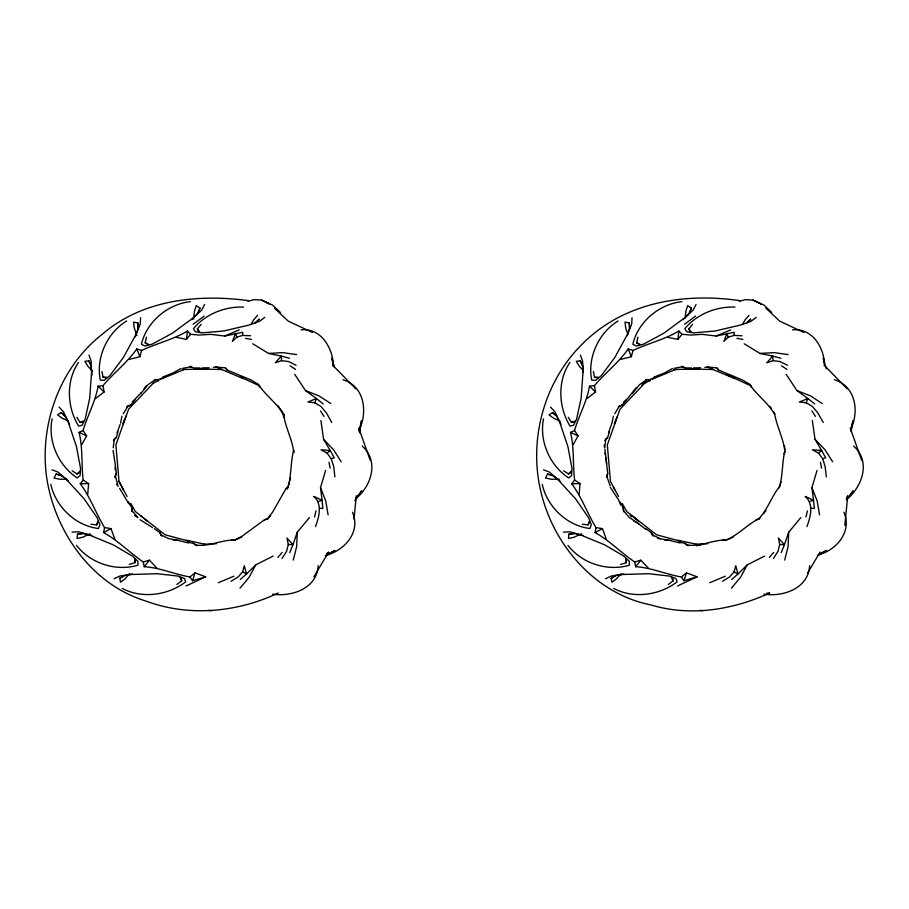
<?xml version="1.0" encoding="UTF-8"?>
<svg xmlns="http://www.w3.org/2000/svg" width="909" height="909" viewBox="0 0 909 909"><rect width="100%" height="100%" fill="white"/><g stroke="black" fill="none" stroke-linecap="round" stroke-linejoin="round"><path stroke-width="1.36" d="M236.738 337.205L235.556 333.41L232.374 341.398L236.738 337.205L242.589 335.398L242.726 332.285L224.705 336.046L210.695 334.342L199.412 335.057L190.583 334.296L187.413 331.046C173.085 339.614 156.712 343.363 141.611 350.419L136.782 348.965C127.146 362.646 113.807 372.872 103.001 385.621L98.092 386.223C95.422 401.744 87.503 415.47 83.071 430.536L79.072 432.4C82.924 448.001 81.253 464.124 83.174 480.032L80.276 483.747C90.309 497.246 95.843 513.221 104.558 527.595L103.649 532.583C118.159 540.582 129.567 552.683 143.236 561.967L144.236 566.693C159.961 567.693 174.414 574.238 189.89 576.988L192.526 580.703L205.661 576.817L195.071 572.875L189.89 576.988M115.136 469.828L115.329 464.851L113.057 450.432M728.166 337.205L726.984 333.41L723.814 341.398L728.166 337.205L734.029 335.398L734.165 332.285L716.133 336.046L702.134 334.342L690.84 335.057L682.023 334.296L678.853 331.046C664.524 339.614 648.151 343.363 633.05 350.419L628.221 348.965C618.574 362.646 605.235 372.872 594.441 385.621L589.521 386.223C586.85 401.744 578.931 415.47 574.511 430.536L570.511 432.4C574.363 448.001 572.693 464.124 574.602 480.032L571.704 483.747C581.749 497.246 587.282 513.221 595.986 527.595L595.088 532.583C609.587 540.582 620.995 552.683 634.664 561.967L635.675 566.693C651.401 567.693 665.854 574.238 681.318 576.988L683.966 580.703L697.101 576.817L686.5 572.875L681.318 576.988M309.367 517.596L297.254 532.276L296.686 546.491L293.243 560.092M800.795 517.596L788.694 532.276L788.126 546.491L784.672 560.092M140.588 317.718L140.304 323.956L136.293 333.876L123.556 357.214L109.875 375.633L104.205 380.326L100.274 380.098C95.786 357.714 107.092 332.796 126.669 320.979M632.016 317.718L631.732 323.956L627.721 333.876L614.995 357.214L601.315 375.633L595.645 380.326L591.714 380.098C587.225 357.714 598.52 332.796 618.109 320.979M129.248 564.398L134.862 562.694L135.077 559.33M620.677 564.398L626.301 562.694L626.506 559.33M358.601 430.911L358.805 428.082L370.145 460.102M293.652 451.853C292.266 439.058 285.244 427.253 283.767 414.754L283.335 414.515C276.961 402.96 265.314 395.301 258.383 384.393L251.168 380.03L227.193 370.065L225.398 367.94L218.66 367.213M87.73 494.201L88.627 483.622L83.174 480.032M579.158 494.201L580.056 483.622L574.602 480.032M710.088 367.213L716.826 367.94L718.633 370.065L742.596 380.03L749.811 384.393C756.742 395.301 768.389 402.96 774.763 414.515C777.002 426.9 783.388 438.445 784.853 451.125C781.967 462.897 782.899 475.623 779.331 487.372M83.185 533.401L77.458 534.219L77.06 538.526L82.844 537.162L90.002 533.753M574.613 533.401L568.886 534.219L568.489 538.526L574.272 537.162L581.442 533.753M356.271 495.746L354.044 519.016M844.859 525.357L847.711 495.746L846.427 498.018M193.651 319.127L194.435 311.242L196.276 305.583L199.969 308.106L197.946 313.105L191.731 319.684M685.216 317.809L685.863 311.242L687.715 305.583L691.397 308.106L689.386 313.105L683.159 319.684M52.131 418.799C47.529 441.081 58.437 465.635 77.265 477.964L80.117 475.543L80.571 468.51L76.47 446.569L68.05 421.549L63.494 411.8L59.108 407.141M543.559 418.799C538.969 441.081 549.877 465.635 568.693 477.964L571.545 475.543L572 468.51L567.909 446.569L559.478 421.549L554.933 411.8L550.536 407.141M319.536 508.233L322.843 508.495L322.104 500.268L313.775 496.394C322.729 504.2 319.002 517.039 315.491 526.606M810.976 508.233L814.271 508.495L813.532 500.268L805.204 496.394C814.169 504.2 810.442 517.039 806.931 526.606M176.357 337.353L186.481 339.352L187.413 331.046M667.785 337.353L677.921 339.352L678.853 331.046M113.205 447.762L114.352 439.217L116.17 437.593L118.011 431.707M609.45 431.707L607.598 437.593L605.78 439.217L604.644 447.762L604.201 445.183M116.284 473.362L115.091 477.236L116.284 473.362L115.613 466.885M607.723 473.362L606.53 477.236L607.723 473.362L604.917 449.171M359.453 432.866L361.487 420.776L359.555 428.991M851.108 431.525L852.915 420.776L851.313 427.628M120.533 423.128L121.931 416.231M613.359 416.231L611.962 423.128L608.462 432.9M289.88 480.6L290.448 478.032M148.156 344.67L145.19 342.818L146.485 337.148M639.584 344.67L636.63 342.818L637.925 337.148M318.184 565.637C317.059 588.373 291.948 597.088 272.507 594.156M809.624 565.637C808.499 588.373 783.388 597.088 763.946 594.156M187.288 542.105L193.469 543.332L195.537 544.934C208.865 547.241 221.591 539.514 234.579 540.139L242.033 536.242L264.485 519.8L267.166 519.119L272.609 512.131L285.88 488.815L287.903 487.372C291.471 475.623 290.528 462.897 293.425 451.125M314.514 516.96L316.014 510.892M805.953 516.96L807.453 510.892M289.789 552.615L292.982 544.707L286.96 538.026L288.301 544.491L286.63 551.218L282.017 558.444M781.217 552.615L784.422 544.707L778.399 538.026L779.74 544.491L778.07 551.218L773.445 558.444M359.634 429.162C367.713 411.277 364.27 386.007 342.932 379.769M851.415 427.844C859.255 410.209 855.062 385.814 834.36 379.769M231.034 581.271L238.226 576.897L242.658 571.852L244.294 565.739L246.566 573.999L240.271 579.453M722.473 581.271L729.666 576.897L734.086 571.852L735.733 565.739L737.994 573.999L731.7 579.453M129.112 359.396L139.906 356.726L141.611 350.419M620.54 359.396L631.335 356.726L633.05 350.419M317.934 501.609L322.104 500.268L320.502 487.678L325.604 470.407M809.374 501.609L813.532 500.268L811.93 487.678L817.043 470.407M120.136 424.446L117.034 432.9M287.392 489.031L289.596 481.884M779.195 487.838L781.024 481.884M192.526 580.703L195.071 572.875M683.966 580.703L686.5 572.875M135.259 336.944L138.145 328.331L137.895 322.911L133.566 322.127L134.282 328.024L136.895 335.512M627.108 335.705L629.573 328.331L629.335 322.911L624.994 322.127L625.71 328.024L627.892 334.262M297.254 532.276L292.982 544.707L288.301 544.491M788.694 532.276L784.422 544.707L779.74 544.491M154.314 382.121L128.589 409.186L115.886 444.876L119.022 481.44L127.124 496.541M90.866 524.243L96.638 524.891L97.899 521.232M646.674 381.132L620.018 409.186L607.326 444.876L610.462 481.44L618.563 496.541M582.305 524.243L588.066 524.891L589.339 521.232M124.942 418.867L122.976 423.867L126.056 416.061M616.382 418.867L614.416 423.867L617.495 416.061M323.297 403.971L316.457 398.528L307.867 402.028L314.753 402.778L316.457 398.528L305.526 390.597L294.743 374.372M814.737 403.971L807.896 398.528L799.306 402.028L806.181 402.778L807.896 398.528L796.966 390.597L786.183 374.372M197.673 313.435L199.969 308.106M689.113 313.435L691.397 308.106M96.638 524.891L98.138 521.709M588.066 524.891L589.577 521.709M779.297 486.906C771.48 496.734 767.616 509.597 758.731 518.857C747.334 524.413 738.142 535.151 726.007 540.139C713.031 539.514 700.305 547.241 686.977 544.934L684.909 543.332L678.716 542.105M204.627 304.435L201.787 309.992L193.969 317.321L172.505 333.126L152.189 344.147L144.963 346.068L141.406 344.238C146.61 321.888 167.62 304.129 190.401 301.652M696.067 304.435L693.215 309.992L685.397 317.321L663.934 333.126L643.617 344.147L636.402 346.068L632.834 344.238C638.05 321.888 659.059 304.129 681.841 301.652M68.516 480.952L61.312 475.487L56.119 474.043L54.04 478.02L59.858 479.259L66.459 479.191M559.955 480.952L552.752 475.487L547.559 474.043L545.48 478.02L551.286 479.259L559.217 479.179M273.12 556.092L255.793 564.841L249.032 577.385L239.987 588.168M764.56 556.092L747.232 564.841L740.471 577.385L731.415 588.168M78.504 362.384C65.766 381.007 66.948 407.277 78.594 426.06L82.037 425.287L85.094 419.401L89.696 398.29L91.559 372.179L91.184 361.35L89.037 355.158M569.943 362.384C557.194 381.007 558.387 407.277 570.034 426.06L573.477 425.287L576.522 419.401L581.135 398.29L582.999 372.179L582.612 361.35L580.476 355.158M251.043 324.49L253.634 319.866L257.565 315.423M742.471 324.49L745.062 319.866L748.993 315.423M81.73 444.615L86.65 435.9L83.071 430.536M573.159 444.615L578.079 435.9L574.511 430.536M820.077 552.081L807.533 573.204M114.352 439.217L113.523 440.615L116.17 437.593M605.78 439.217L604.951 440.615L607.598 437.593M123.317 413.709L127.862 406.221L130.544 405.107L134.998 400.028M614.757 413.709L619.302 406.221L621.972 405.107L626.426 400.028M313.9 576.772L328.638 552.081L326.536 553.638M783.853 453.773L785.092 451.853M354.805 500.654L361.827 490.837L355.726 498.541M847.029 499.564L853.256 490.837L848.029 497.439M144.065 388.7L146.292 385.621M636.243 387.666L627.71 398.437L623.779 401.869M763.605 513.642L765.946 510.597M144.236 566.693L149.44 560.183L156.734 567.909M635.675 566.693L640.868 560.183L648.174 567.909M186.481 339.352L190.583 334.296M677.921 339.352L682.023 334.296M140.736 393.586L148.042 384.677L155.439 379.576L158.416 379.644L164.677 376.837M632.175 393.586L639.481 384.677L646.867 379.576L649.844 379.644L656.116 376.837M277.984 557.41L282.165 552.399M769.423 557.41L773.604 552.399M198.764 331.762L197.333 328.922L201.173 324.354M690.192 331.762L688.761 328.922L692.613 324.354M355.749 498.746C371.486 486.008 379.292 461.181 362.202 446.069M846.302 499.78C862.323 486.894 871.242 461.636 853.631 446.069M141.1 392.813L132.35 401.869M129.601 573.613L125.283 578.635L120.556 582.226L119.727 578.351L123.59 575.863M621.04 573.613L616.711 578.635L611.996 582.226L611.166 578.351L615.984 575.238M267.121 519.573L270.609 515.676M758.561 519.573L760.299 517.619M641.959 384.996L644.572 382.246M72.163 470.76L77.106 473.998L79.799 471.271M563.591 470.76L568.545 473.998L571.238 471.271M255.793 564.841L246.566 573.999L242.658 571.852M747.232 564.841L737.994 573.999L734.086 571.852M255.213 323.093L259.36 319.093L255.145 322.831M285.88 488.815L287.858 486.906M746.641 323.093L750.789 319.093L746.584 322.831M327.013 453.102L331.206 458.647L334.296 457.886L330.24 450.534L321.025 449.773L327.013 453.102L330.24 450.534L323.581 439.32L320.911 420.537M818.452 453.102L822.634 458.647L825.724 457.886L821.668 450.534L812.464 449.773L818.452 453.102L821.668 450.534L815.021 439.32L812.351 420.537M95.536 398.596L104.115 391.984L103.001 385.621M586.975 398.596L595.543 391.984L594.441 385.621M176.925 584.464L181.72 580.817L181.073 577.806M668.354 584.464L673.16 580.817L672.512 577.806M264.78 317.355L259.519 321.343L249.293 324.99L223.841 330.967L202.048 332.876L195.344 331.728L193.412 328.66C205.309 314.23 224.977 306.288 243.567 307.094M756.22 317.355L750.959 321.343L740.733 324.99L715.269 330.967L693.487 332.876L686.772 331.728L684.841 328.66C696.749 314.23 716.417 306.288 734.995 307.094M193.083 324.274L204.161 316.105M684.522 324.274L695.59 316.105M77.106 473.998L79.799 472.112M568.545 473.998L571.227 472.112M65.493 416.311L61.119 412.55L57.619 414.89L62.437 418.379L68.493 421.026M556.933 416.311L552.558 412.55L549.059 414.89L553.876 418.379L559.933 421.026M127.862 406.221L126.896 406.857L130.544 405.107M619.302 406.221L618.325 406.857L621.972 405.107M325.536 555.922L335.012 550.411L326.49 554.865M818.157 555.229L826.451 550.411L819.134 554.229M181.118 368.463L173.324 372.826L162.711 377.053M119.727 578.351L124.715 575.567L132.475 574.045M672.546 368.463L664.763 372.826L654.15 377.053M611.166 578.351L616.154 575.567L623.904 574.045M103.649 532.583L111 528.606L114.818 539.082M595.088 532.583L602.44 528.606L606.258 539.082M325.32 555.604C344.17 550.786 361.203 532.413 352.465 512.233M817.998 555.013C836.53 550.218 852.358 531.776 843.904 512.233M186.015 585.987L205.661 576.817M677.455 585.987L697.101 576.817M114.068 578.738L120.056 575.988L130.794 574.511L156.916 573.704L178.312 576.113L184.482 578.533L185.652 581.862C168.131 595.315 142.099 599.02 122.226 588.418M233.908 576.181L218.296 582.737M605.508 578.738L611.484 575.988L622.233 574.511L648.356 573.704L669.74 576.113L675.921 578.533L677.091 581.862C659.559 595.315 633.528 599.02 613.666 588.418M725.348 576.181L709.724 582.737M153.132 383.098L158.882 380.564M644.572 383.098L650.31 380.564M160.904 379.144L184.141 369.508M652.344 379.144L675.58 369.508M224.705 336.046L239.26 329.865M716.133 336.046L730.7 329.865M234.556 540.151L241.817 537.083M725.984 540.151L733.245 537.083M76.856 417.322L80.026 422.446L83.56 421.06M568.295 417.322L571.454 422.446L574.988 421.06M278.279 592.998C237.056 612.541 188.447 617.075 145.349 600.86C92.104 584.487 55.369 532.492 46.87 478.827C38.848 425.287 59.505 367.406 102.649 333.921C142.69 299.618 197.957 293.846 248.396 300.64M296.095 365.259L288.426 361.509L281.585 360.668L275.313 362.782L281.313 356.078L289.494 358.26M264.485 519.8L267.291 518.857M787.535 365.259L779.865 361.509L773.014 360.668L766.753 362.782L772.752 356.078L780.933 358.26M755.924 519.8L758.731 518.857M143.236 561.967L149.44 560.183M634.664 561.967L640.868 560.183M247.964 301.322L253.929 299.64L261.565 300.072L269.462 303.867L261.565 300.072M739.392 301.322L745.369 299.64L753.004 300.072L760.901 303.867L753.004 300.072M696.521 545.775L701.634 544.661M182.891 368.281L191.549 366.713L190.072 366.361L193.787 367.963L200.094 367.929M674.33 368.281L682.989 366.713L685.227 367.963L691.533 367.929M155.439 379.576L154.337 379.746L158.416 379.644M646.867 379.576L645.776 379.746L649.844 379.644M77.458 534.219L82.889 533.447L91.775 535.401M568.886 534.219L574.318 533.447L583.203 535.401M80.026 422.446L83.105 422.06M571.454 422.446L574.533 422.06M739.835 300.64C682.943 292.38 622.449 302.572 580.987 345.352C543.15 383.655 528.049 442.013 541.469 494.041C554.706 546.866 596.474 594.327 651.242 605.019C690.408 616.791 733.063 609.871 769.718 592.998L766.935 593.191M91.434 365.963L88.832 360.839L84.867 361.316L87.957 366.384L92.525 371.19M582.874 365.963L580.272 360.839L576.306 361.316L579.397 366.384L583.044 370.224M213.41 367.338L217.649 366.906M704.85 367.338L709.077 366.906M207.184 368.906L182.323 369.52M698.623 368.906L673.751 369.52M252.747 343.784L268.553 353.442L282.665 352.624L296.641 354.567M744.187 343.784L759.992 353.442L774.093 352.624L788.069 354.567M72.027 532.14L78.333 531.799L88.65 534.731L113.148 544.809L132.714 556.285L137.873 561.33L137.963 565.182C116.25 571.738 90.389 563.512 76.549 545.377M563.455 532.14L569.761 531.799L580.078 534.731L604.587 544.809L624.153 556.285L629.312 561.33L629.392 565.182C607.678 571.738 581.828 563.512 567.989 545.377M204.468 544.207L216.387 543.718M695.908 544.207L707.827 543.718M80.276 483.747L88.627 483.622M571.704 483.747L580.056 483.622M202.173 367.872L209.172 367.781M693.601 367.872L700.612 367.781M687.045 368.872L713.224 369.52L707.247 366.929M195.605 368.872L221.785 369.52L215.819 366.929M593.361 371.542L594.531 377.258L598.395 377.303M101.933 371.542L103.103 377.258L106.955 377.303M734.029 335.398L741.983 335.762M242.589 335.398L250.543 335.762M792.443 329.865C811.453 327.785 823.702 346.363 824.372 363.43M301.015 329.865C321.354 327.672 332.967 348.42 333.455 366.168M664.32 539.935L668.501 540.344M172.88 539.935L177.073 540.344M657.786 538.412L670.865 540.435M700.044 610.359L702.827 610.723M208.604 610.359L211.388 610.723M594.531 377.258L597.94 377.746M103.103 377.258L106.501 377.746M595.986 527.595L602.44 528.606M104.558 527.595L111 528.606M179.437 540.435L168.915 538.707L161.052 535.003L159.745 532.515L154.325 528.697M736.926 338.375L742.892 339.364M245.498 338.375L251.452 339.364M722.962 539.582L726.007 540.139M231.534 539.582L234.579 540.139M669.899 540.48L679.955 542.957M178.459 540.48L188.515 542.957M677.807 540.207L696.226 544.196M186.368 540.207L204.786 544.196M759.992 353.442L772.752 356.078L773.014 360.668M268.553 353.442L281.313 356.078L281.585 360.668M680.443 541.219L656.514 534.776L626.812 511.562L622.176 503.359M189.015 541.219L165.074 534.776L135.373 511.562L130.737 503.359M682.989 366.713L681.511 366.361L685.227 367.963M547.559 474.043L553.104 475.759M56.119 474.043L61.676 475.759M734.802 378.587L711.69 368.952M243.362 378.587L220.251 368.952M543.491 469.805L549.286 471.998L557.365 478.963L575.397 498.621L588.589 517.71L591.304 524.732L589.896 528.504C567.057 525.834 547.127 506.756 542.23 484.349M52.063 469.805L57.846 471.998L65.925 478.963L83.958 498.621L97.149 517.71L99.876 524.732L98.467 528.504C75.617 525.834 55.688 506.756 50.79 484.349M749.811 384.393L751.039 387.029M258.383 384.393L259.599 387.029M796.966 390.597L810.339 395.835L822.247 403.528M305.526 390.597L318.911 395.835L330.819 403.528M731.825 377.008L751.107 385.905M240.396 377.008L259.667 385.905M757.436 302.208L763.912 305.038L771.764 312.412M265.996 302.208L272.484 305.038L280.336 312.412M726.791 374.792L730.563 376.474M570.511 432.4L578.079 435.9M79.072 432.4L86.65 435.9M803.908 332.467L779.717 321.15L765.832 308.128M312.48 332.467L288.278 321.15L274.404 308.128M645.754 528.697L651.185 532.515L652.48 535.003L660.354 538.707M636.63 342.818L640.118 344.477M145.19 342.818L148.69 344.477M686.977 544.934L688.318 545.661L684.909 543.332M195.537 544.934L196.889 545.661L193.469 543.332M633.653 520.971L636.925 522.834M140.031 519.732L152.61 527.595M806.181 402.778L812.339 406.414L817.895 412.993L823.202 422.446M314.753 402.778L320.911 406.414L326.456 412.993L331.762 422.446M134.532 515.494L137.884 517.494L132.032 510.699L131.771 507.711L128.283 501.745M638.845 523.743L629.323 517.494L623.472 510.699L623.21 507.711L619.722 501.745M781.501 365.804L786.933 369.372M290.073 365.804L295.505 369.372M638.016 523.448L645.913 529.333M716.826 367.94L718.633 370.065M225.398 367.94L227.193 370.065M632.244 515.835L638.504 521.084L634.584 517.8M140.804 515.835L147.076 521.084M552.558 412.55L556.694 416.242L561.035 424.287M630.062 515.255L631.869 516.869M61.119 412.55L65.255 416.242L69.607 424.287M589.521 386.223L595.543 391.984M98.092 386.223L104.115 391.984M823.929 364.975L847.199 388.836M332.489 364.975L355.771 388.836M815.021 439.32L825.008 449.762L832.61 461.783M323.581 439.32L333.58 449.762L341.17 461.783M652.48 535.003L653.287 535.958L651.185 532.515M161.052 535.003L161.847 535.958L159.745 532.515M116.409 484.133L118.159 486.258M688.761 328.922L691.17 331.887M197.333 328.922L199.741 331.887M769.912 406.425L771.502 408.561M277.677 405.346L279.268 407.493M610.337 487.304L618.62 500.018L620.677 504.938M119.636 488.338L128.726 503.711M610.121 485.815L606.712 475.873M811.919 410.948L815.43 416.402M320.491 410.948L323.99 416.402M773.582 411.822L774.957 413.993M280.063 408.561L284.222 415.072M119.022 481.44L123.374 489.803M613.382 487.042L614.814 489.803M671.433 577.442L673.16 580.817M179.993 577.442L181.72 580.817M580.272 360.839L582.544 366.054L583.158 372.599M88.832 360.839L91.116 366.054L91.968 375.224M628.221 348.965L631.335 356.726M136.782 348.965L139.906 356.726M811.93 487.678L817.168 500.973L819.543 514.903M320.502 487.678L325.74 500.973L328.115 514.903M850.245 428.082L861.584 460.102M822.634 458.647L825.133 466.499L826.315 476.839M331.206 458.647L333.705 466.499L334.887 476.839M115.273 475.873L117.761 484.395M826.27 368.849L823.315 358.123L824.349 363.532M334.467 367.509L331.876 358.123L333.433 366.247M623.472 510.699L623.756 511.744L623.21 507.711M132.032 510.699L132.316 511.744L131.771 507.711M604.974 452.864L605.462 455.295M820.463 462.181L821.543 468.18M329.024 462.181L330.103 468.18M784.41 445.615L785.024 449.796M293.584 449.796L293.993 452.58M605.951 457.716L606.621 463.658M625.96 558.853L626.301 562.694M134.521 558.853L134.862 562.694M283.335 414.515L283.551 417.436M629.335 322.911L629.517 328.694M137.895 322.911L138.077 328.694"/></g></svg>
